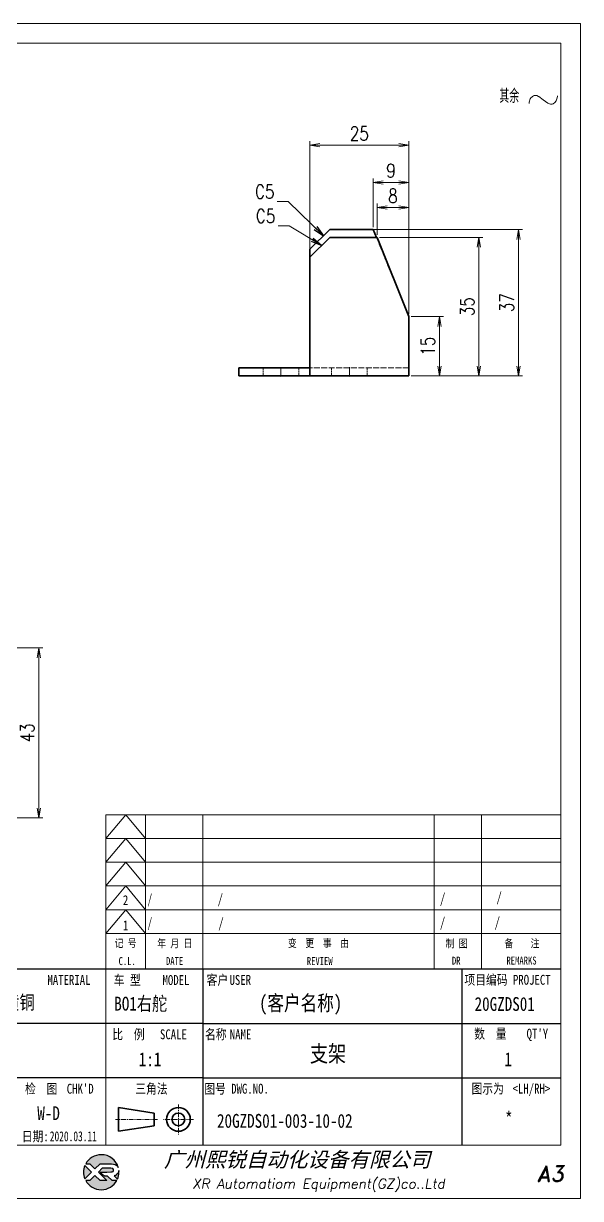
# Model space of a CAD drawing. Header units: millimetres. Extents: x 1333 to 66321, y -42879 to -5704.
# Drawn here: x 66180.6 to 66321.4, y -35576.7 to -35279.7 of the extents above; entities that cross this region are included whole.
import ezdxf
from ezdxf.enums import TextEntityAlignment as Align

# ---------------------------------------------------------------- set-up
doc = ezdxf.new("R2010")
doc.units = ezdxf.units.MM
doc.header["$LTSCALE"] = 0.5
for name, pattern in [('AM_ISO02W050x2', [3.75, 3, -0.75]), ('AM_ISO08W050x2', [9, 6, -0.75, 1.5, -0.75]), ('CENTER', [2, 1.25, -0.25, 0.25, -0.25]), ('DOT2', [0.125, 0, -0.125])]:
    doc.linetypes.add(name, pattern=pattern)
for name, color, linetype in [('DIM', 3, 'Continuous'), ('layer 1', 7, 'Continuous'), ('图\\M+19E79\\M+195B6\\M+18E9A', 7, 'Continuous'), ('图号', 7, 'Continuous'), ('图名', 7, 'Continuous'), ('数量', 7, 'Continuous'), ('材质', 7, 'Continuous'), ('车型', 7, 'Continuous')]:
    doc.layers.add(name, color=color, linetype=linetype)
for name, color, linetype, lineweight in [('中心线', 2, 'AM_ISO08W050x2', 18), ('图框', 7, 'Continuous', 18), ('标注线', 3, 'Continuous', 18), ('粗实线', 7, 'Continuous', 35), ('虚线', 1, 'AM_ISO02W050x2', 18)]:
    doc.layers.add(name, color=color, linetype=linetype, lineweight=lineweight)
doc.layers.add('打印', color=7, linetype='Continuous', lineweight=15, plot=False)
doc.layers.add('打印-禁用', color=7, linetype='Continuous', lineweight=15, plot=False)
doc.styles.add('DIM', font='romans.shx', dxfattribs={"width": 0.8, "bigfont": 'bigfont.shx'})
doc.styles.add('STYLE1', font='')
doc.styles.add('国标', font='simfang.ttf', dxfattribs={"width": 0.8})
doc.styles.add('机械长仿宋', font='gbenor.shx', dxfattribs={"height": 1, "bigfont": 'gbcbig.shx'})
doc.styles.add('标题\\M+18E9A', font='romand.shx', dxfattribs={"oblique": 10, "bigfont": 'bigfont.shx'})
doc.styles.get('STYLE1').set_extended_font_data('SimSun')
doc.dimstyles.new('XR 1-1', dxfattribs={"dimtxt": 3.5, "dimasz": 2.5, "dimexe": 1, "dimexo": 0.625, "dimgap": 1.2, "dimtad": 1, "dimtoh": 1, "dimdsep": 46, "dimtxsty": 'DIM', "dimblk": 'OPEN', "dimcen": 0, "dimclrd": 8, "dimclre": 8, "dimclrt": 2, "dimazin": 2, "dimtfac": 0.5, "dimtmove": 0, "dimatfit": 3, "dimldrblk": 'OPEN', "dimfxl": 0, "dimtolj": 2, "dimlwd": 18, "dimlwe": 18, "dimarcsym": 0})
doc.dimstyles.new('XR 1-1$0', dxfattribs={"dimtxt": 3.5, "dimasz": 2.5, "dimexe": 1, "dimexo": 0.625, "dimgap": 1.2, "dimtad": 1, "dimzin": 9, "dimdsep": 46, "dimtxsty": 'DIM', "dimblk": 'OPEN', "dimcen": 0, "dimclrd": 8, "dimclre": 8, "dimclrt": 2, "dimazin": 2, "dimtfac": 0.5, "dimtmove": 0, "dimatfit": 3, "dimldrblk": 'OPEN', "dimfxl": 0, "dimtolj": 2, "dimlwd": 18, "dimlwe": 18, "dimarcsym": 0})

# ---------------------------------------------------------------- blocks, each defined once
blk = doc.blocks.new('XR')
at = {"true_color": 0xfc8000}
h = blk.add_hatch(color=30, dxfattribs=at)
h.set_gradient(color1=(252, 128, 0), rotation=240, one_color=1, tint=1, name='INVCURVED')
edge = h.paths.add_edge_path()
edge.add_spline(control_points=[(-434.18, -5928.47), (-433.9, -5928.74), (-433.63, -5929.01), (-433.63, -5929.01), (-433.63, -5929.01), (-433.63, -5929.01), (-433.36, -5928.74), (-433.09, -5928.47)], knot_values=[0.5625, 0.5625, 0.5625, 0.5625, 0.625, 0.625, 0.625, 0.625, 0.6875, 0.6875, 0.6875, 0.6875], degree=3, periodic=0)
edge.add_spline(control_points=[(-433.09, -5928.47), (-432.82, -5928.2), (-432.54, -5927.93), (-432.54, -5927.93), (-432.54, -5927.93), (-432.54, -5927.93), (-432.04, -5927.93), (-431.53, -5927.93)], knot_values=[0.4375, 0.4375, 0.4375, 0.4375, 0.5, 0.5, 0.5, 0.5, 0.5625, 0.5625, 0.5625, 0.5625], degree=3, periodic=0)
edge.add_spline(control_points=[(-431.53, -5927.93), (-431.03, -5927.93), (-430.52, -5927.93), (-430.52, -5927.93), (-430.52, -5927.93), (-430, -5927.93), (-429.43, -5927.96), (-429.01, -5928.33)], knot_values=[0.25, 0.25, 0.25, 0.25, 0.3125, 0.3125, 0.3125, 0.3125, 0.4375, 0.4375, 0.4375, 0.4375], degree=3, periodic=0)
edge.add_spline(control_points=[(-429.01, -5928.33), (-428.88, -5928.44), (-428.78, -5928.59), (-428.71, -5928.75)], knot_values=[0.125, 0.125, 0.125, 0.125, 0.25, 0.25, 0.25, 0.25], degree=3, periodic=0)
edge.add_spline(control_points=[(-428.71, -5928.75), (-429.13, -5927.18), (-430.58, -5926.02), (-432.31, -5926.02)], knot_values=[0, 0, 0, 0, 0.125, 0.125, 0.125, 0.125], degree=3, periodic=0)
edge.add_spline(control_points=[(-432.31, -5926.02), (-433.72, -5926.02), (-434.94, -5926.79), (-435.58, -5927.93)], knot_values=[0.875, 0.875, 0.875, 0.875, 1, 1, 1, 1], degree=3, periodic=0)
edge.add_spline(control_points=[(-435.58, -5927.93), (-435.58, -5927.93), (-434.72, -5927.93), (-434.72, -5927.93), (-434.72, -5927.93), (-434.72, -5927.93), (-434.45, -5928.2), (-434.18, -5928.47)], knot_values=[0.6875, 0.6875, 0.6875, 0.6875, 0.8125, 0.8125, 0.8125, 0.8125, 0.875, 0.875, 0.875, 0.875], degree=3, periodic=0)
edge = h.paths.add_edge_path()
edge.add_spline(control_points=[(-434.79, -5929.26), (-435.04, -5929.02), (-435.34, -5928.72), (-435.54, -5928.53)], knot_values=[0.562504, 0.562504, 0.562504, 0.562504, 0.656252, 0.656252, 0.656252, 0.656252], degree=3, periodic=0)
edge.add_spline(control_points=[(-435.54, -5928.53), (-435.67, -5928.4), (-435.76, -5928.31), (-435.76, -5928.31), (-435.76, -5928.31), (-435.94, -5928.74), (-436.03, -5929.21), (-436.03, -5929.71)], knot_values=[0.25, 0.25, 0.25, 0.25, 0.312504, 0.312504, 0.312504, 0.312504, 0.562504, 0.562504, 0.562504, 0.562504], degree=3, periodic=0)
edge.add_spline(control_points=[(-436.03, -5929.71), (-436.03, -5930.2), (-435.94, -5930.67), (-435.76, -5931.1), (-435.76, -5931.1), (-435.4, -5930.75), (-435.05, -5930.4)], knot_values=[0.874998, 0.874998, 0.874998, 0.874998, 1.124998, 1.124998, 1.124998, 1.25, 1.25, 1.25, 1.25], degree=3, periodic=0)
edge.add_spline(control_points=[(-435.05, -5930.4), (-434.7, -5930.05), (-434.34, -5929.71), (-434.34, -5929.71), (-434.34, -5929.71), (-434.34, -5929.71), (-434.34, -5929.71), (-434.34, -5929.71)], knot_values=[0.749878, 0.749878, 0.749878, 0.749878, 0.874875, 0.874875, 0.874875, 0.874875, 0.874998, 0.874998, 0.874998, 0.874998], degree=3, periodic=0)
edge.add_spline(control_points=[(-434.34, -5929.71), (-434.34, -5929.71), (-434.34, -5929.71), (-434.34, -5929.71)], knot_values=[0.749634, 0.749634, 0.749634, 0.749634, 0.749817, 0.749817, 0.749817, 0.749817], degree=3, periodic=0)
edge.add_spline(control_points=[(-434.35, -5929.7), (-434.35, -5929.7), (-434.35, -5929.7), (-434.35, -5929.7)], knot_values=[0.738281, 0.738281, 0.738281, 0.738281, 0.742188, 0.742188, 0.742188, 0.742188], degree=3, periodic=0)
edge.add_spline(control_points=[(-434.35, -5929.7), (-434.36, -5929.69), (-434.37, -5929.68), (-434.38, -5929.67)], knot_values=[0.726563, 0.726563, 0.726563, 0.726563, 0.738281, 0.738281, 0.738281, 0.738281], degree=3, periodic=0)
edge.add_spline(control_points=[(-434.38, -5929.67), (-434.38, -5929.66), (-434.39, -5929.65), (-434.4, -5929.65)], knot_values=[0.718751, 0.718751, 0.718751, 0.718751, 0.726563, 0.726563, 0.726563, 0.726563], degree=3, periodic=0)
edge.add_spline(control_points=[(-434.4, -5929.65), (-434.42, -5929.63), (-434.45, -5929.6), (-434.47, -5929.58)], knot_values=[0.703126, 0.703126, 0.703126, 0.703126, 0.718751, 0.718751, 0.718751, 0.718751], degree=3, periodic=0)
edge.add_spline(control_points=[(-434.47, -5929.58), (-434.5, -5929.55), (-434.53, -5929.52), (-434.56, -5929.49)], knot_values=[0.687501, 0.687501, 0.687501, 0.687501, 0.703126, 0.703126, 0.703126, 0.703126], degree=3, periodic=0)
edge.add_spline(control_points=[(-434.56, -5929.49), (-434.63, -5929.42), (-434.71, -5929.35), (-434.79, -5929.26)], knot_values=[0.656252, 0.656252, 0.656252, 0.656252, 0.687501, 0.687501, 0.687501, 0.687501], degree=3, periodic=0)
at = {"true_color": 0x0348ff}
h = blk.add_hatch(color=160, dxfattribs=at)
h.set_gradient(color1=(3, 72, 255), color2=(0, 41, 153), one_color=1, tint=0.3, name='HEMISPHERICAL')
edge = h.paths.add_edge_path()
edge.add_spline(control_points=[(-432.54, -5929.67), (-432.26, -5929.95), (-431.94, -5930.23), (-431.66, -5930.51), (-431.66, -5930.51), (-431.66, -5930.51), (-431.66, -5930.51), (-431.66, -5930.51)], knot_values=[0.736842, 0.736842, 0.736842, 0.736842, 0.789474, 0.789474, 0.789474, 0.789474, 0.802633, 0.802633, 0.802633, 0.802633], degree=3, periodic=0)
edge.add_spline(control_points=[(-431.66, -5930.51), (-431.65, -5930.51), (-431.65, -5930.52), (-431.65, -5930.52)], knot_values=[0.802633, 0.802633, 0.802633, 0.802633, 0.815791, 0.815791, 0.815791, 0.815791], degree=3, periodic=0)
edge.add_spline(control_points=[(-431.65, -5930.52), (-431.64, -5930.53), (-431.64, -5930.53), (-431.64, -5930.53)], knot_values=[0.815791, 0.815791, 0.815791, 0.815791, 0.82237, 0.82237, 0.82237, 0.82237], degree=3, periodic=0)
edge.add_spline(control_points=[(-431.64, -5930.53), (-431.64, -5930.53), (-431.64, -5930.53), (-431.63, -5930.54)], knot_values=[0.82237, 0.82237, 0.82237, 0.82237, 0.828949, 0.828949, 0.828949, 0.828949], degree=3, periodic=0)
edge.add_spline(control_points=[(-431.63, -5930.54), (-431.63, -5930.54), (-431.63, -5930.54), (-431.63, -5930.54), (-431.63, -5930.54), (-431.63, -5930.54), (-431.59, -5930.54), (-431.52, -5930.54)], knot_values=[0.841901, 0.841901, 0.841901, 0.841901, 0.842105, 0.842105, 0.842105, 0.842105, 0.855264, 0.855264, 0.855264, 0.855264], degree=3, periodic=0)
edge.add_spline(control_points=[(-431.52, -5930.54), (-431.46, -5930.54), (-431.38, -5930.54), (-431.3, -5930.54)], knot_values=[0.855264, 0.855264, 0.855264, 0.855264, 0.868422, 0.868422, 0.868422, 0.868422], degree=3, periodic=0)
edge.add_spline(control_points=[(-431.3, -5930.54), (-431.26, -5930.54), (-431.22, -5930.54), (-431.18, -5930.54)], knot_values=[0.868422, 0.868422, 0.868422, 0.868422, 0.875, 0.875, 0.875, 0.875], degree=3, periodic=0)
edge.add_spline(control_points=[(-431.18, -5930.54), (-431.14, -5930.54), (-431.1, -5930.54), (-431.07, -5930.54)], knot_values=[0.875, 0.875, 0.875, 0.875, 0.881579, 0.881579, 0.881579, 0.881579], degree=3, periodic=0)
edge.add_spline(control_points=[(-431.07, -5930.54), (-431.05, -5930.54), (-431.04, -5930.54), (-431.03, -5930.54)], knot_values=[0.881579, 0.881579, 0.881579, 0.881579, 0.884869, 0.884869, 0.884869, 0.884869], degree=3, periodic=0)
edge.add_spline(control_points=[(-431.03, -5930.54), (-431.02, -5930.54), (-431, -5930.54), (-431, -5930.54)], knot_values=[0.884869, 0.884869, 0.884869, 0.884869, 0.888158, 0.888158, 0.888158, 0.888158], degree=3, periodic=0)
edge.add_spline(control_points=[(-431, -5930.54), (-430.99, -5930.54), (-430.99, -5930.54), (-430.98, -5930.54)], knot_values=[0.888158, 0.888158, 0.888158, 0.888158, 0.889803, 0.889803, 0.889803, 0.889803], degree=3, periodic=0)
edge.add_spline(control_points=[(-430.98, -5930.54), (-430.98, -5930.54), (-430.98, -5930.54), (-430.97, -5930.54)], knot_values=[0.889803, 0.889803, 0.889803, 0.889803, 0.891447, 0.891447, 0.891447, 0.891447], degree=3, periodic=0)
edge.add_spline(control_points=[(-430.97, -5930.54), (-430.97, -5930.54), (-430.97, -5930.54), (-430.97, -5930.54)], knot_values=[0.891447, 0.891447, 0.891447, 0.891447, 0.89227, 0.89227, 0.89227, 0.89227], degree=3, periodic=0)
edge.add_spline(control_points=[(-430.97, -5930.54), (-430.97, -5930.54), (-430.97, -5930.54), (-430.97, -5930.54)], knot_values=[0.89227, 0.89227, 0.89227, 0.89227, 0.893092, 0.893092, 0.893092, 0.893092], degree=3, periodic=0)
edge.add_spline(control_points=[(-430.97, -5930.54), (-430.97, -5930.54), (-430.97, -5930.54), (-430.97, -5930.54)], knot_values=[0.893092, 0.893092, 0.893092, 0.893092, 0.893503, 0.893503, 0.893503, 0.893503], degree=3, periodic=0)
edge.add_spline(control_points=[(-430.97, -5930.54), (-430.97, -5930.54), (-430.97, -5930.54), (-430.97, -5930.54)], knot_values=[0.893503, 0.893503, 0.893503, 0.893503, 0.893914, 0.893914, 0.893914, 0.893914], degree=3, periodic=0)
edge.add_spline(control_points=[(-430.97, -5930.54), (-430.97, -5930.54), (-430.97, -5930.54), (-430.97, -5930.54)], knot_values=[0.893914, 0.893914, 0.893914, 0.893914, 0.89412, 0.89412, 0.89412, 0.89412], degree=3, periodic=0)
edge.add_spline(control_points=[(-430.97, -5930.54), (-430.97, -5930.54), (-430.97, -5930.54), (-430.97, -5930.54)], knot_values=[0.89412, 0.89412, 0.89412, 0.89412, 0.894326, 0.894326, 0.894326, 0.894326], degree=3, periodic=0)
edge.add_spline(control_points=[(-430.97, -5930.54), (-430.97, -5930.54), (-430.97, -5930.54), (-430.97, -5930.54)], knot_values=[0.894428, 0.894428, 0.894428, 0.894428, 0.894531, 0.894531, 0.894531, 0.894531], degree=3, periodic=0)
edge.add_spline(control_points=[(-430.97, -5930.54), (-430.97, -5930.54), (-430.97, -5930.54), (-430.97, -5930.54)], knot_values=[0.894531, 0.894531, 0.894531, 0.894531, 0.894583, 0.894583, 0.894583, 0.894583], degree=3, periodic=0)
edge.add_spline(control_points=[(-430.97, -5930.54), (-430.97, -5930.54), (-430.97, -5930.54), (-430.97, -5930.54), (-430.97, -5930.54), (-430.97, -5930.54), (-430.73, -5930.78), (-430.49, -5931.01)], knot_values=[0.894685, 0.894685, 0.894685, 0.894685, 0.894737, 0.894737, 0.894737, 0.894737, 0.921052, 0.921052, 0.921052, 0.921052], degree=3, periodic=0)
edge.add_spline(control_points=[(-430.49, -5931.01), (-430.26, -5931.24), (-430.02, -5931.48), (-430.02, -5931.48)], knot_values=[0.921052, 0.921052, 0.921052, 0.921052, 0.947368, 0.947368, 0.947368, 0.947368], degree=3, periodic=0)
edge.add_spline(control_points=[(-430.02, -5931.48), (-430.02, -5931.48), (-430.02, -5931.48), (-430.02, -5931.48)], knot_values=[0.947522, 0.947522, 0.947522, 0.947522, 0.947573, 0.947573, 0.947573, 0.947573], degree=3, periodic=0)
edge.add_spline(control_points=[(-430.02, -5931.48), (-430.02, -5931.48), (-430.02, -5931.48), (-430.02, -5931.48)], knot_values=[0.947573, 0.947573, 0.947573, 0.947573, 0.947676, 0.947676, 0.947676, 0.947676], degree=3, periodic=0)
edge.add_spline(control_points=[(-430.02, -5931.48), (-430.02, -5931.48), (-430.02, -5931.48), (-430.02, -5931.48)], knot_values=[0.947676, 0.947676, 0.947676, 0.947676, 0.947779, 0.947779, 0.947779, 0.947779], degree=3, periodic=0)
edge.add_spline(control_points=[(-430.02, -5931.48), (-430.02, -5931.48), (-430.02, -5931.48), (-430.02, -5931.48)], knot_values=[0.947779, 0.947779, 0.947779, 0.947779, 0.947984, 0.947984, 0.947984, 0.947984], degree=3, periodic=0)
edge.add_spline(control_points=[(-430.02, -5931.48), (-430.02, -5931.48), (-430.02, -5931.48), (-430.02, -5931.48)], knot_values=[0.947984, 0.947984, 0.947984, 0.947984, 0.94819, 0.94819, 0.94819, 0.94819], degree=3, periodic=0)
edge.add_spline(control_points=[(-430.02, -5931.48), (-430.02, -5931.48), (-430.02, -5931.48), (-430.02, -5931.48)], knot_values=[0.94819, 0.94819, 0.94819, 0.94819, 0.948601, 0.948601, 0.948601, 0.948601], degree=3, periodic=0)
edge.add_spline(control_points=[(-430.02, -5931.48), (-430.02, -5931.48), (-430.02, -5931.48), (-430.02, -5931.48)], knot_values=[0.948601, 0.948601, 0.948601, 0.948601, 0.949012, 0.949012, 0.949012, 0.949012], degree=3, periodic=0)
edge.add_spline(control_points=[(-430.02, -5931.48), (-430.02, -5931.48), (-430.01, -5931.48), (-430.01, -5931.48)], knot_values=[0.949012, 0.949012, 0.949012, 0.949012, 0.949834, 0.949834, 0.949834, 0.949834], degree=3, periodic=0)
edge.add_spline(control_points=[(-430.01, -5931.48), (-430.01, -5931.48), (-430.01, -5931.48), (-430.01, -5931.48)], knot_values=[0.949834, 0.949834, 0.949834, 0.949834, 0.950657, 0.950657, 0.950657, 0.950657], degree=3, periodic=0)
edge.add_spline(control_points=[(-430.01, -5931.48), (-430.01, -5931.48), (-430, -5931.48), (-430, -5931.48)], knot_values=[0.950657, 0.950657, 0.950657, 0.950657, 0.952301, 0.952301, 0.952301, 0.952301], degree=3, periodic=0)
edge.add_spline(control_points=[(-430, -5931.48), (-429.99, -5931.48), (-429.98, -5931.48), (-429.98, -5931.48)], knot_values=[0.952301, 0.952301, 0.952301, 0.952301, 0.953946, 0.953946, 0.953946, 0.953946], degree=3, periodic=0)
edge.add_spline(control_points=[(-429.98, -5931.48), (-429.96, -5931.48), (-429.95, -5931.48), (-429.93, -5931.48)], knot_values=[0.953946, 0.953946, 0.953946, 0.953946, 0.957236, 0.957236, 0.957236, 0.957236], degree=3, periodic=0)
edge.add_spline(control_points=[(-429.93, -5931.48), (-429.91, -5931.48), (-429.89, -5931.48), (-429.87, -5931.48)], knot_values=[0.957236, 0.957236, 0.957236, 0.957236, 0.960525, 0.960525, 0.960525, 0.960525], degree=3, periodic=0)
edge.add_spline(control_points=[(-429.87, -5931.48), (-429.82, -5931.48), (-429.77, -5931.48), (-429.71, -5931.48)], knot_values=[0.960525, 0.960525, 0.960525, 0.960525, 0.967104, 0.967104, 0.967104, 0.967104], degree=3, periodic=0)
edge.add_spline(control_points=[(-429.71, -5931.48), (-429.65, -5931.48), (-429.59, -5931.48), (-429.53, -5931.48)], knot_values=[0.967104, 0.967104, 0.967104, 0.967104, 0.973683, 0.973683, 0.973683, 0.973683], degree=3, periodic=0)
edge.add_spline(control_points=[(-429.53, -5931.48), (-429.41, -5931.48), (-429.29, -5931.48), (-429.19, -5931.48)], knot_values=[0.973683, 0.973683, 0.973683, 0.973683, 0.98684, 0.98684, 0.98684, 0.98684], degree=3, periodic=0)
edge.add_spline(control_points=[(-429.19, -5931.48), (-429.1, -5931.48), (-429.04, -5931.48), (-429.04, -5931.48), (-429.67, -5932.62), (-430.9, -5933.39), (-432.31, -5933.39)], knot_values=[0.98684, 0.98684, 0.98684, 0.98684, 1, 1, 1, 1.052632, 1.052632, 1.052632, 1.052632], degree=3, periodic=0)
edge.add_spline(control_points=[(-432.31, -5933.39), (-433.72, -5933.39), (-434.94, -5932.62), (-435.58, -5931.48), (-435.58, -5931.48), (-435.58, -5931.48), (-435.36, -5931.48), (-435.15, -5931.48)], knot_values=[0.052632, 0.052632, 0.052632, 0.052632, 0.105263, 0.105263, 0.105263, 0.105263, 0.131579, 0.131579, 0.131579, 0.131579], degree=3, periodic=0)
edge.add_spline(control_points=[(-435.15, -5931.48), (-434.93, -5931.48), (-434.72, -5931.48), (-434.72, -5931.48), (-434.72, -5931.48), (-434.72, -5931.48), (-434.45, -5931.21), (-434.18, -5930.94)], knot_values=[0.131579, 0.131579, 0.131579, 0.131579, 0.157895, 0.157895, 0.157895, 0.157895, 0.184211, 0.184211, 0.184211, 0.184211], degree=3, periodic=0)
edge.add_spline(control_points=[(-434.18, -5930.94), (-433.9, -5930.67), (-433.63, -5930.4), (-433.63, -5930.4), (-433.63, -5930.4), (-433.63, -5930.4), (-433.36, -5930.67), (-433.09, -5930.94)], knot_values=[0.184211, 0.184211, 0.184211, 0.184211, 0.210526, 0.210526, 0.210526, 0.210526, 0.236842, 0.236842, 0.236842, 0.236842], degree=3, periodic=0)
edge.add_spline(control_points=[(-433.09, -5930.94), (-432.82, -5931.21), (-432.54, -5931.48), (-432.54, -5931.48), (-432.54, -5931.48), (-432.54, -5931.48), (-432.19, -5931.48), (-431.83, -5931.48)], knot_values=[0.236842, 0.236842, 0.236842, 0.236842, 0.263158, 0.263158, 0.263158, 0.263158, 0.289474, 0.289474, 0.289474, 0.289474], degree=3, periodic=0)
edge.add_spline(control_points=[(-431.83, -5931.48), (-431.48, -5931.48), (-431.12, -5931.48), (-431.12, -5931.48), (-431.12, -5931.48), (-431.12, -5931.48), (-431.57, -5931.03), (-432.02, -5930.59)], knot_values=[0.289474, 0.289474, 0.289474, 0.289474, 0.315789, 0.315789, 0.315789, 0.315789, 0.342105, 0.342105, 0.342105, 0.342105], degree=3, periodic=0)
edge.add_spline(control_points=[(-432.02, -5930.59), (-432.47, -5930.15), (-432.92, -5929.71), (-432.92, -5929.71), (-432.92, -5929.71), (-432.92, -5929.71), (-432.71, -5929.5), (-432.5, -5929.29)], knot_values=[0.342105, 0.342105, 0.342105, 0.342105, 0.368421, 0.368421, 0.368421, 0.368421, 0.394737, 0.394737, 0.394737, 0.394737], degree=3, periodic=0)
edge.add_spline(control_points=[(-432.5, -5929.29), (-432.3, -5929.09), (-432.09, -5928.88), (-432.09, -5928.88)], knot_values=[0.394737, 0.394737, 0.394737, 0.394737, 0.421053, 0.421053, 0.421053, 0.421053], degree=3, periodic=0)
edge.add_spline(control_points=[(-432.09, -5928.88), (-432.09, -5928.88), (-432.06, -5928.86), (-432.06, -5928.86)], knot_values=[0.421053, 0.421053, 0.421053, 0.421053, 0.473684, 0.473684, 0.473684, 0.473684], degree=3, periodic=0)
edge.add_spline(control_points=[(-432.06, -5928.86), (-432.06, -5928.86), (-432.06, -5928.86), (-432.06, -5928.86), (-432.06, -5928.86), (-432.06, -5928.86), (-430.4, -5928.86), (-430.26, -5928.86)], knot_values=[0.473684, 0.473684, 0.473684, 0.473684, 0.473684, 0.473684, 0.473684, 0.473684, 0.526316, 0.526316, 0.526316, 0.526316], degree=3, periodic=0)
edge.add_spline(control_points=[(-430.26, -5928.86), (-429.54, -5928.86), (-429.62, -5929.4), (-429.83, -5929.55)], knot_values=[0.526316, 0.526316, 0.526316, 0.526316, 0.578947, 0.578947, 0.578947, 0.578947], degree=3, periodic=0)
edge.add_spline(control_points=[(-429.83, -5929.55), (-429.94, -5929.62), (-430.08, -5929.65), (-430.26, -5929.65), (-430.26, -5929.65), (-430.26, -5929.65), (-430.48, -5929.65), (-430.71, -5929.66)], knot_values=[0.578947, 0.578947, 0.578947, 0.578947, 0.631579, 0.631579, 0.631579, 0.631579, 0.657895, 0.657895, 0.657895, 0.657895], degree=3, periodic=0)
edge.add_spline(control_points=[(-430.71, -5929.66), (-430.93, -5929.66), (-431.15, -5929.67), (-431.15, -5929.67), (-431.15, -5929.67), (-431.15, -5929.67), (-432.54, -5929.67), (-432.54, -5929.67)], knot_values=[0.657895, 0.657895, 0.657895, 0.657895, 0.684211, 0.684211, 0.684211, 0.684211, 0.736842, 0.736842, 0.736842, 0.736842], degree=3, periodic=0)
edge = h.paths.add_edge_path()
edge.add_spline(control_points=[(-428.6, -5929.32), (-428.61, -5929.67), (-428.76, -5930), (-429.06, -5930.22)], knot_values=[0.8, 0.8, 0.8, 0.8, 1, 1, 1, 1], degree=3, periodic=0)
edge.add_spline(control_points=[(-429.06, -5930.22), (-429.22, -5930.34), (-429.41, -5930.43), (-429.61, -5930.48)], knot_values=[0.6, 0.6, 0.6, 0.6, 0.8, 0.8, 0.8, 0.8], degree=3, periodic=0)
edge.add_spline(control_points=[(-429.61, -5930.48), (-429.61, -5930.48), (-428.9, -5931.19), (-428.9, -5931.19), (-428.9, -5931.19), (-428.69, -5930.73), (-428.58, -5930.23), (-428.58, -5929.71)], knot_values=[0.2, 0.2, 0.2, 0.2, 0.4, 0.4, 0.4, 0.4, 0.6, 0.6, 0.6, 0.6], degree=3, periodic=0)
edge.add_spline(control_points=[(-428.58, -5929.71), (-428.58, -5929.58), (-428.59, -5929.45), (-428.6, -5929.32)], knot_values=[0, 0, 0, 0, 0.2, 0.2, 0.2, 0.2], degree=3, periodic=0)
at = {"layer": 'layer 1', "color": 30}
for points, knots in [([(-432.31, -5926.02), (-430.58, -5926.02), (-429.13, -5927.18), (-428.71, -5928.75), (-428.71, -5928.75), (-428.78, -5928.59), (-428.88, -5928.44), (-429.01, -5928.33), (-429.01, -5928.33), (-429.43, -5927.96), (-430, -5927.93), (-430.52, -5927.93), (-430.52, -5927.93), (-430.52, -5927.93), (-432.54, -5927.93), (-432.54, -5927.93), (-432.54, -5927.93), (-432.54, -5927.93), (-433.63, -5929.01), (-433.63, -5929.01), (-433.63, -5929.01), (-433.63, -5929.01), (-434.72, -5927.93), (-434.72, -5927.93), (-434.72, -5927.93), (-434.72, -5927.93), (-435.58, -5927.93), (-435.58, -5927.93), (-435.58, -5927.93), (-434.94, -5926.79), (-433.72, -5926.02), (-432.31, -5926.02)], [0, 0, 0, 0, 0.125, 0.125, 0.125, 0.125, 0.25, 0.25, 0.25, 0.25, 0.375, 0.375, 0.375, 0.375, 0.5, 0.5, 0.5, 0.5, 0.625, 0.625, 0.625, 0.625, 0.75, 0.75, 0.75, 0.75, 0.875, 0.875, 0.875, 0.875, 1, 1, 1, 1]), ([(-435.76, -5931.1), (-435.94, -5930.67), (-436.03, -5930.2), (-436.03, -5929.71), (-436.03, -5929.71), (-436.03, -5929.21), (-435.94, -5928.74), (-435.76, -5928.31), (-435.76, -5928.31), (-435.76, -5928.31), (-434.34, -5929.71), (-434.34, -5929.71), (-434.34, -5929.71), (-434.34, -5929.71), (-435.76, -5931.1), (-435.76, -5931.1)], [0, 0, 0, 0, 0.25, 0.25, 0.25, 0.25, 0.5, 0.5, 0.5, 0.5, 0.75, 0.75, 0.75, 0.75, 1, 1, 1, 1])]:
    blk.add_open_spline(points, degree=3, knots=knots, dxfattribs=at)
at = {"layer": 'layer 1', "color": 154}
for points, knots in [([(-429.04, -5931.48), (-429.67, -5932.62), (-430.9, -5933.39), (-432.31, -5933.39), (-432.31, -5933.39), (-433.72, -5933.39), (-434.94, -5932.62), (-435.58, -5931.48), (-435.58, -5931.48), (-435.58, -5931.48), (-434.72, -5931.48), (-434.72, -5931.48), (-434.72, -5931.48), (-434.72, -5931.48), (-433.63, -5930.4), (-433.63, -5930.4), (-433.63, -5930.4), (-433.63, -5930.4), (-432.54, -5931.48), (-432.54, -5931.48), (-432.54, -5931.48), (-432.54, -5931.48), (-431.12, -5931.48), (-431.12, -5931.48), (-431.12, -5931.48), (-431.12, -5931.48), (-432.92, -5929.71), (-432.92, -5929.71), (-432.92, -5929.71), (-432.92, -5929.71), (-432.09, -5928.88), (-432.09, -5928.88), (-432.09, -5928.88), (-432.09, -5928.88), (-432.06, -5928.86), (-432.06, -5928.86), (-432.06, -5928.86), (-432.06, -5928.86), (-430.4, -5928.86), (-430.26, -5928.86), (-430.26, -5928.86), (-429.54, -5928.86), (-429.62, -5929.4), (-429.83, -5929.55), (-429.83, -5929.55), (-429.94, -5929.62), (-430.08, -5929.65), (-430.26, -5929.65), (-430.26, -5929.65), (-430.26, -5929.65), (-431.15, -5929.67), (-431.15, -5929.67), (-431.15, -5929.67), (-431.15, -5929.67), (-432.54, -5929.67), (-432.54, -5929.67), (-432.54, -5929.67), (-432.26, -5929.95), (-431.94, -5930.23), (-431.66, -5930.51), (-431.66, -5930.51), (-431.66, -5930.51), (-431.63, -5930.54), (-431.63, -5930.54), (-431.63, -5930.54), (-431.63, -5930.54), (-430.97, -5930.54), (-430.97, -5930.54), (-430.97, -5930.54), (-430.97, -5930.54), (-430.02, -5931.48), (-430.02, -5931.48), (-430.02, -5931.48), (-430.02, -5931.48), (-429.04, -5931.48), (-429.04, -5931.48)], [0, 0, 0, 0, 0.052632, 0.052632, 0.052632, 0.052632, 0.105263, 0.105263, 0.105263, 0.105263, 0.157895, 0.157895, 0.157895, 0.157895, 0.210526, 0.210526, 0.210526, 0.210526, 0.263158, 0.263158, 0.263158, 0.263158, 0.315789, 0.315789, 0.315789, 0.315789, 0.368421, 0.368421, 0.368421, 0.368421, 0.421053, 0.421053, 0.421053, 0.421053, 0.473684, 0.473684, 0.473684, 0.473684, 0.526316, 0.526316, 0.526316, 0.526316, 0.578947, 0.578947, 0.578947, 0.578947, 0.631579, 0.631579, 0.631579, 0.631579, 0.684211, 0.684211, 0.684211, 0.684211, 0.736842, 0.736842, 0.736842, 0.736842, 0.789474, 0.789474, 0.789474, 0.789474, 0.842105, 0.842105, 0.842105, 0.842105, 0.894737, 0.894737, 0.894737, 0.894737, 0.947368, 0.947368, 0.947368, 0.947368, 1, 1, 1, 1]), ([(-428.6, -5929.32), (-428.59, -5929.45), (-428.58, -5929.58), (-428.58, -5929.71), (-428.58, -5929.71), (-428.58, -5930.23), (-428.69, -5930.73), (-428.9, -5931.19), (-428.9, -5931.19), (-428.9, -5931.19), (-429.61, -5930.48), (-429.61, -5930.48), (-429.61, -5930.48), (-429.41, -5930.43), (-429.22, -5930.34), (-429.06, -5930.22), (-429.06, -5930.22), (-428.76, -5930), (-428.61, -5929.67), (-428.6, -5929.32)], [0, 0, 0, 0, 0.2, 0.2, 0.2, 0.2, 0.4, 0.4, 0.4, 0.4, 0.6, 0.6, 0.6, 0.6, 0.8, 0.8, 0.8, 0.8, 1, 1, 1, 1])]:
    blk.add_open_spline(points, degree=3, knots=knots, dxfattribs=at)
blk = doc.blocks.new('GZDEH零件A3图框V01版')
at = {"layer": '中心线', "color": 1, "linetype": 'CENTER', "lineweight": 5, "ltscale": 2}
for p, q in [((3175.82, -1822.66), (3175.82, -1830.26)), ((3170.49, -1826.46), (3159.89, -1826.46)), ((3179.62, -1826.46), (3172.02, -1826.46))]:
    blk.add_line(p, q, dxfattribs=at)
at = {"layer": '图\\M+19E79\\M+195B6\\M+18E9A', "color": 7}
blk.add_line((3272.49, -1788.46), (3092.49, -1788.46), dxfattribs=at)
at = {"layer": '图\\M+19E79\\M+195B6\\M+18E9A', "color": 9}
for p, q in [((3272.49, -1788.46), (3092.49, -1788.46)), ((3181.99, -1788.46), (3181.99, -1832.96)), ((3247.49, -1788.46), (3247.49, -1832.96)), ((3181.99, -1802.21), (3092.49, -1802.21)), ((3181.99, -1802.21), (3272.49, -1802.21)), ((3181.99, -1815.96), (3092.49, -1815.96)), ((3181.99, -1815.96), (3272.49, -1815.96))]:
    blk.add_line(p, q, dxfattribs=at)
at = {"layer": '图框', "linetype": 'Continuous'}
for p, q in [((3272.49, -1554.46), (2882.49, -1554.46)), ((3272.49, -1832.96), (3272.49, -1554.46)), ((3157.49, -1749.46), (3272.49, -1749.46)), ((3157.49, -1832.96), (3157.49, -1749.46)), ((2882.49, -1832.96), (3272.49, -1832.96))]:
    blk.add_line(p, q, dxfattribs=at)
at = {"layer": '图框', "color": 9}
for p, q in [((3157.49, -1755.46), (3162.49, -1749.46)), ((3162.49, -1749.46), (3167.49, -1755.46)), ((3167.49, -1788.46), (3167.49, -1749.46)), ((3240.49, -1788.46), (3240.49, -1749.46)), ((3252.49, -1749.46), (3252.49, -1788.46)), ((3157.49, -1755.46), (3272.49, -1755.46)), ((3157.49, -1761.46), (3162.49, -1755.46)), ((3162.49, -1755.46), (3167.49, -1761.46)), ((3157.49, -1761.46), (3272.49, -1761.46)), ((3157.49, -1767.46), (3162.49, -1761.46)), ((3162.49, -1761.46), (3167.49, -1767.46)), ((3157.49, -1767.46), (3272.49, -1767.46)), ((3157.49, -1773.46), (3162.49, -1767.46)), ((3162.49, -1767.46), (3167.49, -1773.46)), ((3157.49, -1773.46), (3272.49, -1773.46)), ((3157.49, -1779.46), (3162.49, -1773.46)), ((3162.49, -1773.46), (3167.49, -1779.46)), ((3157.49, -1779.46), (3272.49, -1779.46))]:
    blk.add_line(p, q, dxfattribs=at)
at = {"layer": '图框', "color": 9, "linetype": 'Continuous'}
blk.add_line((3181.99, -1749.46), (3181.99, -1832.96), dxfattribs=at)
at = {"layer": '图框', "color": 2, "linetype": 'ByBlock', "lineweight": 35}
for p, q in [((3169.69, -1824.86), (3160.69, -1823.46)), ((3160.69, -1829.46), (3160.69, -1823.46)), ((3169.69, -1824.86), (3169.69, -1828.06)), ((3169.69, -1828.06), (3160.69, -1829.46))]:
    blk.add_line(p, q, dxfattribs=at)
for radius in [3, 1.6]:
    blk.add_circle((3175.82, -1826.46), radius, dxfattribs=at)
at = {"layer": '打印-禁用', "linetype": 'Continuous'}
for p, q in [((3277.49, -1549.46), (2857.49, -1549.46)), ((3277.49, -1846.46), (3277.49, -1549.46)), ((2857.49, -1846.46), (3277.49, -1846.46))]:
    blk.add_line(p, q, dxfattribs=at)
at = {"layer": 'DIM', "xscale": 1.199999999999818, "yscale": 1.199999999999818, "zscale": 1.199999999999818}
blk.add_blockref('XR', (3675.07, 5275.84), dxfattribs=at)
at = {"layer": '图\\M+19E79\\M+195B6\\M+18E9A', "color": 9, "style": '国标', "width": 0.8}
for s, p in [('MATERIAL', (3148.14, -1792.46)), ('客户', (3185.68, -1792.46)), ('USER', (3191.46, -1792.46)), ('检  图', (3141.11, -1819.96)), ('日期:', (3139.62, -1832))]:
    blk.add_text(s, height=2.5, dxfattribs=at).set_placement(p, align=Align.CENTER)
for s, p in [('车 型', (3162.87, -1791.2)), ('MODEL', (3175.2, -1791.24))]:
    blk.add_text(s, height=2.5, dxfattribs=at).set_placement(p, align=Align.MIDDLE)
for s, p in [('项目编码 PROJECT', (3248.13, -1792.43)), ('比  例\u3000', (3159.1, -1806.21)), ('SCALE', (3171.15, -1806.21)), ('名称\u3000', (3182.54, -1806.21)), ('NAME', (3188.8, -1806.21)), ('数  量', (3250.61, -1806.05)), ("QT'Y ", (3263.86, -1806.05)), ("CHK'D", (3147.58, -1819.96)), ('三角法', (3164.9, -1819.96)), ('图号', (3182.36, -1819.96)), ('DWG.NO.', (3189.16, -1819.96)), ('图示为', (3249.94, -1819.93)), ('<LH/RH>', (3260.31, -1819.93))]:
    blk.add_text(s, height=2.5, dxfattribs=at).set_placement(p)
at = {"layer": '图\\M+19E79\\M+195B6\\M+18E9A', "color": 7, "lineweight": -3, "style": 'STYLE1', "oblique": 15}
blk.add_text('广州熙锐自动化设备有限公司 ', height=3.8, dxfattribs=at).set_placement((3172.16, -1838.51))
at = {"layer": '图\\M+19E79\\M+195B6\\M+18E9A', "color": 7, "style": '标题\\M+18E9A', "oblique": 10}
for s, height, p in [('A3', 4, (3269.91, -1840.2)), ('XR Automatiom Equipment(GZ)co..Ltd', 2.5, (3211.26, -1842.9))]:
    blk.add_text(s, height=height, dxfattribs=at).set_placement(p, align=Align.MIDDLE)
at = {"layer": '图框', "color": 9, "style": '国标', "width": 0.8}
for s, p in [('记 号', (3162.47, -1782.94)), ('年 月 日', (3174.9, -1782.98)), ('变  更  事  由', (3211.24, -1782.93)), ('C.L.', (3162.86, -1787.45)), ('DATE', (3174.85, -1787.42)), ('REVIEW', (3211.55, -1787.45))]:
    blk.add_text(s, height=2, dxfattribs=at).set_placement(p, align=Align.CENTER)
for s, p in [('制 图', (3246.15, -1781.95)), ('备    注', (3262.68, -1781.92)), ('DR', (3246.06, -1786.34)), ('REMARKS', (3262.57, -1786.32))]:
    blk.add_text(s, height=2, dxfattribs=at).set_placement(p, align=Align.MIDDLE)
blk = doc.blocks.new('DEH A3')
at = {"layer": '图框'}
blk.add_blockref('GZDEH零件A3图框V01版', (-2857.49, 1846.46), dxfattribs=at)
blk = doc.blocks.new('其余不去材料')
at = {"layer": '标注线', "color": 2, "lineweight": 13}
for points in [[(0, 0.17), (0.01, 0.48), (0.07, 0.79), (0.16, 1.09), (0.28, 1.36), (0.44, 1.6), (0.62, 1.8), (0.82, 1.97), (1.04, 2.09), (1.26, 2.17), (1.49, 2.21), (1.72, 2.21), (1.94, 2.17), (2.37, 1.97), (2.41, 1.95)], [(2.41, 1.95), (3.55, 1.11), (4.7, 0.27)], [(4.7, 0.27), (4.91, 0.14), (5.14, 0.05), (5.37, 0), (5.6, 0), (5.82, 0.04), (6.04, 0.11), (6.45, 0.38), (6.79, 0.8), (7.02, 1.34), (7.11, 1.95), (7.11, 2.09)]]:
    blk.add_lwpolyline(points, dxfattribs=at)
at = {"layer": '标注线', "color": 7, "linetype": 'DOT2', "style": '机械长仿宋'}
blk.add_text('其余', height=3.5, dxfattribs=at).set_placement((-7.56, 0.3))
blk = doc.blocks.new('_Open')
at = {"color": 0, "linetype": 'ByBlock', "lineweight": -2}
for p, q in [((-1, 0.17), (0, 0)), ((-1, -0.17), (0, 0)), ((0, 0), (-1, 0))]:
    blk.add_line(p, q, dxfattribs=at)
blk = doc.blocks.new('*D466')
at = {"layer": 'Defpoints', "color": 0, "transparency": 16777216}
for p in [(66278, -35353.8), (66285.75, -35353.8), (66278, -35368.8)]:
    blk.add_point(p, dxfattribs=at)
at = {"layer": '标注线', "color": 8, "lineweight": 18, "transparency": 16777216}
for p, q in [((66278.63, -35353.8), (66286.75, -35353.8)), ((66285.75, -35366.3), (66285.75, -35356.3)), ((66278.63, -35368.8), (66286.75, -35368.8))]:
    blk.add_line(p, q, dxfattribs=at)
at = {"layer": '标注线', "color": 8, "lineweight": 18, "transparency": 16777216, "xscale": 2.5, "yscale": 2.5, "zscale": 2.5}
for p, rotation in [((66285.75, -35353.8), 90), ((66285.75, -35368.8), 270)]:
    blk.add_blockref('_Open', p, dxfattribs=dict(at, rotation=rotation))
at = {"layer": '标注线', "color": 2, "transparency": 16777216, "insert": (66282.8, -35361.3), "char_height": 3.5, "attachment_point": 5, "rotation": 90, "style": 'DIM'}
blk.add_mtext('\\A2;15', dxfattribs=at)
blk = doc.blocks.new('*D467')
at = {"layer": 'Defpoints', "color": 0, "transparency": 16777216}
for p in [(66270, -35333.8), (66295.75, -35333.8), (66278, -35368.8)]:
    blk.add_point(p, dxfattribs=at)
at = {"layer": '标注线', "color": 8, "lineweight": 18, "transparency": 16777216}
for p, q in [((66270.63, -35333.8), (66296.75, -35333.8)), ((66295.75, -35366.3), (66295.75, -35336.3)), ((66278.63, -35368.8), (66296.75, -35368.8))]:
    blk.add_line(p, q, dxfattribs=at)
at = {"layer": '标注线', "color": 8, "lineweight": 18, "transparency": 16777216, "xscale": 2.5, "yscale": 2.5, "zscale": 2.5}
for p, rotation in [((66295.75, -35333.8), 90), ((66295.75, -35368.8), 270)]:
    blk.add_blockref('_Open', p, dxfattribs=dict(at, rotation=rotation))
at = {"layer": '标注线', "color": 2, "transparency": 16777216, "insert": (66292.8, -35351.3), "char_height": 3.5, "attachment_point": 5, "rotation": 90, "style": 'DIM'}
blk.add_mtext('\\A2;35', dxfattribs=at)
blk = doc.blocks.new('*D468')
at = {"layer": 'Defpoints', "color": 0, "transparency": 16777216}
for p in [(66267.03, -35331.8), (66305.75, -35331.8), (66278, -35368.8)]:
    blk.add_point(p, dxfattribs=at)
at = {"layer": '标注线', "color": 8, "lineweight": 18, "transparency": 16777216}
for p, q in [((66267.65, -35331.8), (66306.75, -35331.8)), ((66305.75, -35366.3), (66305.75, -35334.3)), ((66278.63, -35368.8), (66306.75, -35368.8))]:
    blk.add_line(p, q, dxfattribs=at)
at = {"layer": '标注线', "color": 8, "lineweight": 18, "transparency": 16777216, "xscale": 2.5, "yscale": 2.5, "zscale": 2.5}
for p, rotation in [((66305.75, -35331.8), 90), ((66305.75, -35368.8), 270)]:
    blk.add_blockref('_Open', p, dxfattribs=dict(at, rotation=rotation))
at = {"layer": '标注线', "color": 2, "transparency": 16777216, "insert": (66302.8, -35350.3), "char_height": 3.5, "attachment_point": 5, "rotation": 90, "style": 'DIM'}
blk.add_mtext('\\A2;37', dxfattribs=at)
blk = doc.blocks.new('*D469')
at = {"layer": 'Defpoints', "color": 0, "transparency": 16777216}
for p in [(66278, -35310.47), (66253, -35338.8), (66278, -35353.8)]:
    blk.add_point(p, dxfattribs=at)
at = {"layer": '标注线', "color": 8, "lineweight": 18, "transparency": 16777216}
for p, q in [((66253, -35338.17), (66253, -35309.47)), ((66278, -35353.17), (66278, -35309.47)), ((66255.5, -35310.47), (66275.5, -35310.47))]:
    blk.add_line(p, q, dxfattribs=at)
at = {"layer": '标注线', "color": 8, "lineweight": 18, "transparency": 16777216, "xscale": 2.5, "yscale": 2.5, "zscale": 2.5, "rotation": 180}
blk.add_blockref('_Open', (66253, -35310.47), dxfattribs=at)
at = {"layer": '标注线', "color": 8, "lineweight": 18, "transparency": 16777216, "xscale": 2.5, "yscale": 2.5, "zscale": 2.5}
blk.add_blockref('_Open', (66278, -35310.47), dxfattribs=at)
at = {"layer": '标注线', "color": 2, "transparency": 16777216, "insert": (66265.5, -35307.52), "char_height": 3.5, "attachment_point": 5, "style": 'DIM'}
blk.add_mtext('\\A2;25', dxfattribs=at)
blk = doc.blocks.new('*D470')
at = {"layer": 'Defpoints', "color": 0, "transparency": 16777216}
for p in [(66269, -35319.88), (66269, -35331.8), (66278, -35353.8)]:
    blk.add_point(p, dxfattribs=at)
at = {"layer": '标注线', "color": 8, "lineweight": 18, "transparency": 16777216}
for p, q in [((66269, -35331.17), (66269, -35318.88)), ((66278, -35353.17), (66278, -35318.88)), ((66275.5, -35319.88), (66271.5, -35319.88))]:
    blk.add_line(p, q, dxfattribs=at)
at = {"layer": '标注线', "color": 8, "lineweight": 18, "transparency": 16777216, "xscale": 2.5, "yscale": 2.5, "zscale": 2.5, "rotation": 180}
blk.add_blockref('_Open', (66269, -35319.88), dxfattribs=at)
at = {"layer": '标注线', "color": 8, "lineweight": 18, "transparency": 16777216, "xscale": 2.5, "yscale": 2.5, "zscale": 2.5}
blk.add_blockref('_Open', (66278, -35319.88), dxfattribs=at)
at = {"layer": '标注线', "color": 2, "transparency": 16777216, "insert": (66273.5, -35316.93), "char_height": 3.5, "attachment_point": 5, "style": 'DIM'}
blk.add_mtext('\\A2;9', dxfattribs=at)
blk = doc.blocks.new('*D471')
at = {"layer": 'Defpoints', "color": 0, "transparency": 16777216}
for p in [(66270, -35326.25), (66270, -35333.8), (66278, -35353.8)]:
    blk.add_point(p, dxfattribs=at)
at = {"layer": '标注线', "color": 8, "lineweight": 18, "transparency": 16777216}
for p, q in [((66270, -35333.17), (66270, -35325.25)), ((66275.5, -35326.25), (66272.5, -35326.25)), ((66278, -35353.17), (66278, -35325.25))]:
    blk.add_line(p, q, dxfattribs=at)
at = {"layer": '标注线', "color": 8, "lineweight": 18, "transparency": 16777216, "xscale": 2.5, "yscale": 2.5, "zscale": 2.5, "rotation": 180}
blk.add_blockref('_Open', (66270, -35326.25), dxfattribs=at)
at = {"layer": '标注线', "color": 8, "lineweight": 18, "transparency": 16777216, "xscale": 2.5, "yscale": 2.5, "zscale": 2.5}
blk.add_blockref('_Open', (66278, -35326.25), dxfattribs=at)
at = {"layer": '标注线', "color": 2, "transparency": 16777216, "insert": (66274, -35323.3), "char_height": 3.5, "attachment_point": 5, "style": 'DIM'}
blk.add_mtext('\\A2;8', dxfattribs=at)
blk = doc.blocks.new('*D480')
at = {"layer": 'Defpoints', "color": 0, "transparency": 16777216}
for p in [(66147.7, -35437.54), (66184.48, -35437.54), (66162.13, -35480.54)]:
    blk.add_point(p, dxfattribs=at)
at = {"layer": '标注线', "color": 8, "lineweight": 18, "transparency": 16777216}
for p, q in [((66148.33, -35437.54), (66185.48, -35437.54)), ((66184.48, -35478.04), (66184.48, -35440.04)), ((66162.76, -35480.54), (66185.48, -35480.54))]:
    blk.add_line(p, q, dxfattribs=at)
at = {"layer": '标注线', "color": 8, "lineweight": 18, "transparency": 16777216, "xscale": 2.5, "yscale": 2.5, "zscale": 2.5}
for p, rotation in [((66184.48, -35437.54), 90), ((66184.48, -35480.54), 270)]:
    blk.add_blockref('_Open', p, dxfattribs=dict(at, rotation=rotation))
at = {"layer": '标注线', "color": 2, "transparency": 16777216, "insert": (66181.53, -35459.04), "char_height": 3.5, "attachment_point": 5, "rotation": 90, "style": 'DIM'}
blk.add_mtext('\\A2;43', dxfattribs=at)

msp = doc.modelspace()

# ---------------------------------------------------------------- linework, layer by layer
at = {"layer": '中心线', "ltscale": 0.060016}
for p, q in [((66245.668, -35366.598), (66245.668, -35368.999)), ((66262.988, -35366.598), (66262.988, -35368.999))]:
    msp.add_line(p, q, dxfattribs=at)
at = {"layer": '打印'}
msp.add_lwpolyline([(65901.426, -35279.727), (66321.426, -35279.727), (66321.426, -35576.727), (65901.426, -35576.727)], close=True, dxfattribs=at)
at = {"layer": '粗实线', "ltscale": 0.176777}
for p, q in [((66253.002, -35336.798), (66258.002, -35331.798)), ((66258.002, -35333.798), (66253.002, -35338.798))]:
    msp.add_line(p, q, dxfattribs=at)
at = {"layer": '粗实线', "ltscale": 0.275}
msp.add_line((66269.002, -35331.798), (66258.002, -35331.798), dxfattribs=at)
at = {"layer": '粗实线', "ltscale": 0.3}
for p, q in [((66270.002, -35333.798), (66258.002, -35333.798)), ((66278.002, -35353.798), (66278.002, -35365.798))]:
    msp.add_line(p, q, dxfattribs=at)
at = {"layer": '粗实线', "ltscale": 0.054018}
msp.add_line((66269.002, -35331.798), (66269.82, -35333.798), dxfattribs=at)
at = {"layer": '粗实线'}
for p, q in [((66270.002, -35333.798), (66278.002, -35353.798)), ((66253.002, -35338.798), (66253.002, -35365.798)), ((66278.002, -35368.798), (66253.002, -35368.798))]:
    msp.add_line(p, q, dxfattribs=at)
at = {"layer": '粗实线', "ltscale": 0.049996}
msp.add_line((66253.002, -35338.798), (66253.002, -35336.798), dxfattribs=at)
at = {"layer": '粗实线', "ltscale": 0.075}
for p, q in [((66253.002, -35365.798), (66253.002, -35368.798)), ((66278.002, -35365.798), (66278.002, -35368.798))]:
    msp.add_line(p, q, dxfattribs=at)
at = {"layer": '粗实线', "ltscale": 0.45}
for p, q in [((66235.002, -35366.798), (66253.002, -35366.798)), ((66235.002, -35368.798), (66253.002, -35368.798))]:
    msp.add_line(p, q, dxfattribs=at)
at = {"layer": '粗实线', "ltscale": 0.05}
msp.add_line((66235.002, -35366.798), (66235.002, -35368.798), dxfattribs=at)
at = {"layer": '虚线'}
for p, q in [((66269.82, -35333.798), (66278.002, -35353.798)), ((66278.002, -35366.798), (66253.002, -35366.798))]:
    msp.add_line(p, q, dxfattribs=at)
at = {"layer": '虚线', "ltscale": 0.05}
for p, q in [((66241.168, -35366.798), (66241.168, -35368.798)), ((66250.168, -35366.798), (66250.168, -35368.798)), ((66258.488, -35366.798), (66258.488, -35368.798)), ((66267.488, -35366.798), (66267.488, -35368.798))]:
    msp.add_line(p, q, dxfattribs=at)

# ---------------------------------------------------------------- block references
at = {"layer": '图框'}
msp.add_blockref('DEH A3', (65901.426, -35576.727), dxfattribs=at)
at = {"layer": '标注线'}
msp.add_blockref('其余不去材料', (66308.458, -35300.115), dxfattribs=at)

# ---------------------------------------------------------------- texts
at = {"layer": '图\\M+19E79\\M+195B6\\M+18E9A', "color": 3, "style": '国标'}
for s, height, width, p in [('2', 2.5, 0.8, (66205.704, -35502.571)), ('/', 2.5, 0.705904, (66211.936, -35502.255)), ('/', 2.5, 0.8, (66229.671, -35502.255)), ('/', 2.5, 0.8, (66285.876, -35502.156)), ('/', 2.5, 0.8, (66300.171, -35501.785)), ('/', 2.5, 0.705904, (66211.936, -35508.255)), ('/', 2.5, 0.8, (66229.843, -35508.34)), ('/', 2.5, 0.8, (66285.876, -35508.156)), ('/', 2.5, 0.8, (66299.708, -35508.145)), ('1', 2.5, 0.8, (66205.693, -35508.931)), ('    (客户名称)', 3.85, 0.8, (66231.771, -35529.246)), ('20GZDS01', 3.5, 0.8, (66294.643, -35529.317)), ('1:1', 3.5, 0.8, (66209.727, -35543.294)), ('W-D', 3.5, 0.8, (66184.064, -35556.911)), ('2020.03.11', 2.5, 0.7, (66187.229, -35562.247))]:
    msp.add_text(s, height=height, dxfattribs=dict(at, width=width)).set_placement(p)
at = {"layer": '图\\M+19E79\\M+195B6\\M+18E9A', "color": 3, "style": '国标', "width": 0.8}
msp.add_text('*', height=3.5, dxfattribs=at).set_placement((66303.298, -35558.311), align=Align.CENTER)
at = {"layer": '图号', "color": 3, "style": '国标', "width": 0.8}
msp.add_text('20GZDS01-003-10-02', height=3.5, dxfattribs=at).set_placement((66229.506, -35558.854))
at = {"layer": '图名', "color": 3, "style": '国标', "width": 0.8}
msp.add_text('支架', height=4.2, dxfattribs=at).set_placement((66257.578, -35542.213), align=Align.CENTER)
at = {"layer": '数量', "color": 3, "style": '国标', "width": 0.8}
msp.add_text('1', height=3.5, dxfattribs=at).set_placement((66303.144, -35543.279), align=Align.CENTER)
at = {"layer": '材质', "color": 3, "style": '国标', "width": 0.8}
msp.add_text('黄铜', height=3.5, dxfattribs=at).set_placement((66179.584, -35528.907), align=Align.CENTER)
at = {"layer": '标注线', "color": 2, "char_height": 3.5, "attachment_point": 9, "style": 'DIM'}
for insert in [(66244.033, -35323.988), (66244.243, -35330.135)]:
    msp.add_mtext('\\A2;C5', dxfattribs=dict(at, insert=insert))
at = {"layer": '车型', "color": 3, "style": '国标', "width": 0.8}
msp.add_text('BO1右舵', height=3.5, dxfattribs=at).set_placement((66203.531, -35529.231))

# ---------------------------------------------------------------- dimensions: what is measured, and where the dimension line sits
at = {"layer": '标注线'}
for base, p1, p2, picture, middle in [((66278.002, -35310.466), (66253.002, -35338.798), (66278.002, -35353.798), '*D469', (66265.502, -35307.516)), ((66269.002, -35319.883), (66278.002, -35353.798), (66269.002, -35331.798), '*D470', (66273.502, -35316.933)), ((66270.002, -35326.253), (66278.002, -35353.798), (66270.002, -35333.798), '*D471', (66274.002, -35323.303))]:
    dim = msp.add_linear_dim(base=base, p1=p1, p2=p2, dimstyle='XR 1-1$0', dxfattribs=at)
    dim.commit()
    dim.dimension.update_dxf_attribs({"geometry": picture, "text_midpoint": middle})
for base, p1, p2, picture, middle in [((66305.752, -35331.798), (66278.002, -35368.798), (66267.026, -35331.798), '*D468', (66302.802, -35350.298)), ((66295.752, -35333.798), (66278.002, -35368.798), (66270.002, -35333.798), '*D467', (66292.802, -35351.298)), ((66285.752, -35353.798), (66278.002, -35368.798), (66278.002, -35353.798), '*D466', (66282.802, -35361.298)), ((66184.484, -35437.536), (66162.134, -35480.536), (66147.704, -35437.536), '*D480', (66181.534, -35459.036))]:
    dim = msp.add_linear_dim(base=base, p1=p1, p2=p2, angle=90, dimstyle='XR 1-1$0', dxfattribs=at)
    dim.commit()
    dim.dimension.update_dxf_attribs({"geometry": picture, "text_midpoint": middle})

# ---------------------------------------------------------------- leaders
for points in [[(66256.43, -35333.371), (66247.533, -35324.688), (66244.733, -35324.688)], [(66255.998, -35335.803), (66247.743, -35330.835), (66244.943, -35330.835)]]:
    msp.add_leader(points, dimstyle='XR 1-1', override={"dimasz": 2.8, "dimexe": 0.69965, "dimexo": 0.69965, "dimgap": 0.69965}, dxfattribs=at)

doc.saveas('drawing.dxf')
